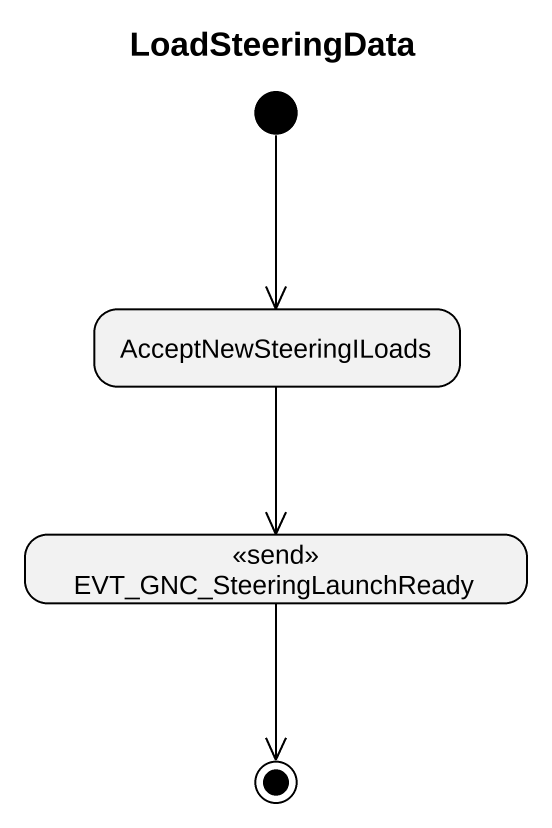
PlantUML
@startuml
title LoadSteeringData
hide empty description
state AcceptNewSteeringILoads
state EVT_GNC_SteeringLaunchReady <<send>>
[*] --> AcceptNewSteeringILoads
AcceptNewSteeringILoads --> EVT_GNC_SteeringLaunchReady
EVT_GNC_SteeringLaunchReady --> [*]
@enduml
